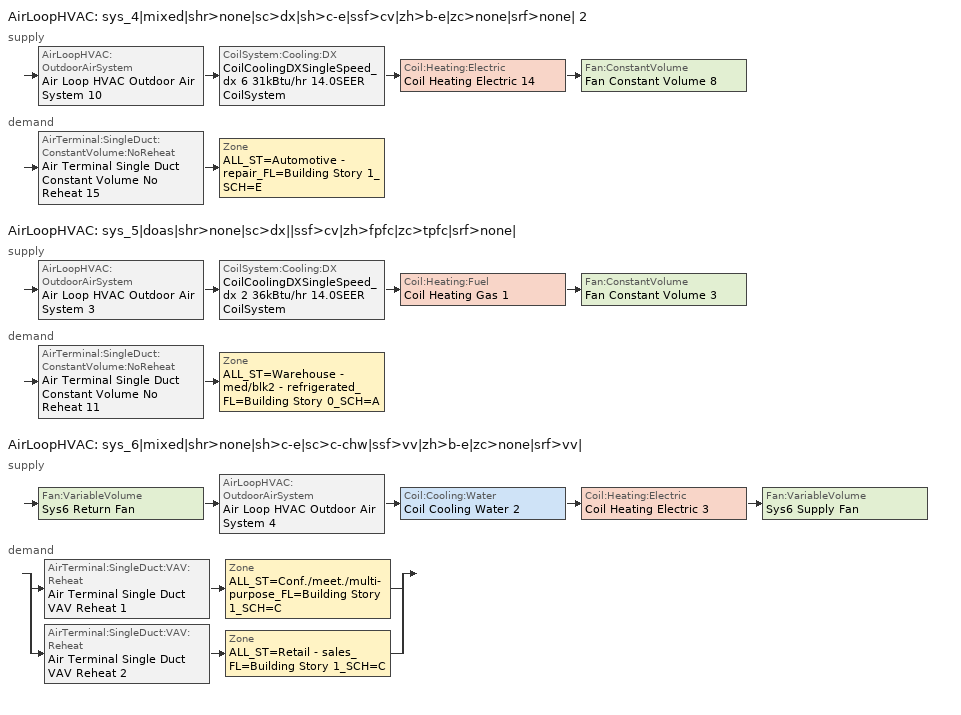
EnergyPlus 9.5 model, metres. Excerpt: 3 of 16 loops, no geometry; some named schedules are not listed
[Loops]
AirLoopHVAC 'sys_4|mixed|shr>none|sc>dx|sh>c-e|ssf>cv|zh>b-e|zc>none|srf>none| 2'
 supply: AirLoopHVAC:OutdoorAirSystem 'Air Loop HVAC Outdoor Air System 10' > CoilSystem:Cooling:DX 'CoilCoolingDXSingleSpeed_dx 6 31kBtu/hr 14.0SEER CoilSystem' > Coil:Heating:Electric 'Coil Heating Electric 14' > Fan:ConstantVolume 'Fan Constant Volume 8'
 demand: AirTerminal:SingleDuct:ConstantVolume:NoReheat 'Air Terminal Single Duct Constant Volume No Reheat 15' > Zone 'ALL_ST=Automotive - repair_FL=Building Story 1_SCH=E'
AirLoopHVAC 'sys_5|doas|shr>none|sc>dx||ssf>cv|zh>fpfc|zc>tpfc|srf>none|'
 supply: AirLoopHVAC:OutdoorAirSystem 'Air Loop HVAC Outdoor Air System 3' > CoilSystem:Cooling:DX 'CoilCoolingDXSingleSpeed_dx 2 36kBtu/hr 14.0SEER CoilSystem' > Coil:Heating:Fuel 'Coil Heating Gas 1' > Fan:ConstantVolume 'Fan Constant Volume 3'
 demand: AirTerminal:SingleDuct:ConstantVolume:NoReheat 'Air Terminal Single Duct Constant Volume No Reheat 11' > Zone 'ALL_ST=Warehouse - med/blk2 - refrigerated_FL=Building Story 0_SCH=A'
AirLoopHVAC 'sys_6|mixed|shr>none|sh>c-e|sc>c-chw|ssf>vv|zh>b-e|zc>none|srf>vv|'
 supply: Fan:VariableVolume 'Sys6 Return Fan' > AirLoopHVAC:OutdoorAirSystem 'Air Loop HVAC Outdoor Air System 4' > Coil:Cooling:Water 'Coil Cooling Water 2' > Coil:Heating:Electric 'Coil Heating Electric 3' > Fan:VariableVolume 'Sys6 Supply Fan'
 demand: split
  | AirTerminal:SingleDuct:VAV:Reheat 'Air Terminal Single Duct VAV Reheat 1' > Zone 'ALL_ST=Conf./meet./multi-purpose_FL=Building Story 1_SCH=C'
  | AirTerminal:SingleDuct:VAV:Reheat 'Air Terminal Single Duct VAV Reheat 2' > Zone 'ALL_ST=Retail - sales_FL=Building Story 1_SCH=C'
[ZoneControl:Thermostat] Temperature Difference Between Cutout And Setpoint {deltaC}=0
Name | Zone or ZoneList | Control Type Schedule | Control 1
ALL_ST=Automotive - repair_FL=Building Story 1_SCH=E Thermostat | ALL_ST=Automotive - repair_FL=Building Story 1_SCH=E | ALL_ST=Automotive - repair_FL=Building Story 1_SCH=E Thermostat Schedule | Space Function Automotive - repair Thermostat 3
ALL_ST=Conf./meet./multi-purpose_FL=Building Story 1_SCH=C Thermostat | ALL_ST=Conf./meet./multi-purpose_FL=Building Story 1_SCH=C | ALL_ST=Conf./meet./multi-purpose_FL=Building Story 1_SCH=C Thermostat Schedule | Space Function Conf./meet./multi-purpose Thermostat 3
ALL_ST=Retail - sales_FL=Building Story 1_SCH=C Thermostat | ALL_ST=Retail - sales_FL=Building Story 1_SCH=C | ALL_ST=Retail - sales_FL=Building Story 1_SCH=C Thermostat Schedule | Space Function Retail - sales Thermostat 3
ALL_ST=Warehouse - med/blk2 - refrigerated_FL=Building Story 0_SCH=A Thermostat | ALL_ST=Warehouse - med/blk2 - refrigerated_FL=Building Story 0_SCH=A | ALL_ST=Warehouse - med/blk2 - refrigerated_FL=Building Story 0_SCH=A Thermostat Schedule | Space Function Warehouse - med/blk2 - refrigerated Thermostat 3
[ThermostatSetpoint:DualSetpoint]
Name | Heating Setpoint Temperature Schedule | Cooling Setpoint Temperature Schedule
Space Function Automotive - repair Thermostat 3 | NECB-E-Thermostat Setpoint-Heating | NECB-E-Thermostat Setpoint-Cooling
Space Function Conf./meet./multi-purpose Thermostat 3; Space Function Retail - sales Thermostat 3 | NECB-C-Thermostat Setpoint-Heating | NECB-C-Thermostat Setpoint-Cooling
Space Function Warehouse - med/blk2 - refrigerated Thermostat 3 | NECB-A-Thermostat Setpoint-Heating | NECB-A-Thermostat Setpoint-Cooling
[ZoneHVAC:Baseboard:Convective:Electric] Availability Schedule=Always On Discrete; Heating Design Capacity {W}=Autosize; Efficiency=1
Zone HVAC Baseboard Convective Electric 19; Zone HVAC Baseboard Convective Electric 11; Zone HVAC Baseboard Convective Electric 12
[AirTerminal:SingleDuct:VAV:Reheat] Availability Schedule=Always On Discrete; Maximum Air Flow Rate {m3/s}=Autosize; Zone Minimum Air Flow Input Method=Constant; Constant Minimum Air Flow Fraction=0.3; Maximum Hot Water or Steam Flow Rate {m3/s}=Autosize; Minimum Hot Water or Steam Flow Rate {m3/s}=0; Convergence Tolerance=0.001; Damper Heating Action=Normal; Maximum Flow per Zone Floor Area During Reheat {m3/s-m2}=Autocalculate; Maximum Flow Fraction During Reheat=0.5; Maximum Reheat Air Temperature {C}=43
Name | Fixed Minimum Air Flow Rate {m3/s} | Reheat Coil
Air Terminal Single Duct VAV Reheat 1 | 0.9 | Coil Heating Electric 4
Air Terminal Single Duct VAV Reheat 2 | 0.6 | Coil Heating Electric 5
[Coil:Heating:Electric] Availability Schedule=Always On Discrete; Efficiency=1; Nominal Capacity {W}=Autosize
Coil Heating Electric 4; Coil Heating Electric 5; Coil Heating Electric 14; Coil Heating Electric 3
[Zone equipment]
ALL_ST=Automotive - repair_FL=Building Story 1_SCH=E: Zone HVAC Baseboard Convective Electric 19, Air Terminal Single Duct Constant Volume No Reheat 15
ALL_ST=Conf./meet./multi-purpose_FL=Building Story 1_SCH=C: Zone HVAC Baseboard Convective Electric 11, Air Terminal Single Duct VAV Reheat 1
ALL_ST=Retail - sales_FL=Building Story 1_SCH=C: Zone HVAC Baseboard Convective Electric 12, Air Terminal Single Duct VAV Reheat 2
ALL_ST=Warehouse - med/blk2 - refrigerated_FL=Building Story 0_SCH=A: Zone HVAC Four Pipe Fan Coil 1, Air Terminal Single Duct Constant Volume No Reheat 11
[Sizing:Zone] Zone Cooling Design Supply Air Temperature Input Method=TemperatureDifference; Zone Cooling Design Supply Air Temperature {C}=14; Zone Cooling Design Supply Air Temperature Difference {deltaC}=11; Zone Heating Design Supply Air Temperature Input Method=TemperatureDifference; Zone Heating Design Supply Air Temperature {C}=40; Zone Heating Design Supply Air Temperature Difference {deltaC}=21; Zone Cooling Design Supply Air Humidity Ratio {kgWater/kgDryAir}=0.0085; Zone Heating Design Supply Air Humidity Ratio {kgWater/kgDryAir}=0.008; Zone Heating Sizing Factor=1.3; Zone Cooling Sizing Factor=1.1; Cooling Design Air Flow Method=DesignDay; Cooling Design Air Flow Rate {m3/s}=0; Cooling Minimum Air Flow per Zone Floor Area {m3/s-m2}=0.000762; Cooling Minimum Air Flow {m3/s}=0; Cooling Minimum Air Flow Fraction=0; Heating Design Air Flow Method=DesignDay; Heating Design Air Flow Rate {m3/s}=0; Heating Maximum Air Flow per Zone Floor Area {m3/s-m2}=0.002032; Heating Maximum Air Flow {m3/s}=0.141576; Heating Maximum Air Flow Fraction=0.3; Account for Dedicated Outdoor Air System=No
Name | Design Specification Outdoor Air Object
ALL_ST=Automotive - repair_FL=Building Story 1_SCH=E | Space Function Automotive - repair Ventilation
ALL_ST=Conf./meet./multi-purpose_FL=Building Story 1_SCH=C | Space Function Conf./meet./multi-purpose Ventilation
ALL_ST=Retail - sales_FL=Building Story 1_SCH=C | Space Function Retail - sales Ventilation
ALL_ST=Warehouse - med/blk2 - refrigerated_FL=Building Story 0_SCH=A | Space Function Warehouse - med/blk2 - refrigerated Ventilation
[Controller:MechanicalVentilation] Demand Controlled Ventilation=No; System Outdoor Air Method=ZoneSum
Name | Availability Schedule | Zone or ZoneList Name 1 | Design Specification Outdoor Air Object Name 1 | Zone or ZoneList Name 2 | Design Specification Outdoor Air Object Name 2
Controller Mechanical Ventilation 10 | sys_4|mixed|shr>none|sc>dx|sh>c-e|ssf>cv|zh>b-e|zc>none|srf>none| 2 Occ Sch | ALL_ST=Automotive - repair_FL=Building Story 1_SCH=E | Space Function Automotive - repair Ventilation
Controller Mechanical Ventilation 4 | sys_6|mixed|shr>none|sh>c-e|sc>c-chw|ssf>vv|zh>b-e|zc>none|srf>vv| Occ Sch | ALL_ST=Conf./meet./multi-purpose_FL=Building Story 1_SCH=C | Space Function Conf./meet./multi-purpose Ventilation | ALL_ST=Retail - sales_FL=Building Story 1_SCH=C | Space Function Retail - sales Ventilation
Controller Mechanical Ventilation 3 | sys_5|doas|shr>none|sc>dx||ssf>cv|zh>fpfc|zc>tpfc|srf>none| Occ Sch | ALL_ST=Warehouse - med/blk2 - refrigerated_FL=Building Story 0_SCH=A | Space Function Warehouse - med/blk2 - refrigerated Ventilation
[DesignSpecification:OutdoorAir] Outdoor Air Method=Sum; Outdoor Air Flow per Zone {m3/s}=0; Outdoor Air Flow Air Changes per Hour {1/hr}=0
Name | Outdoor Air Flow per Person {m3/s-person} | Outdoor Air Flow per Zone Floor Area {m3/s-m2}
Space Function Automotive - repair Ventilation | 0 | 0.00762
Space Function Conf./meet./multi-purpose Ventilation | 0.0190506 | 0
Space Function Retail - sales Ventilation | 0 | 0.001524
Space Function Warehouse - med/blk2 - refrigerated Ventilation | 0 | 0.000254
[AirTerminal:SingleDuct:ConstantVolume:NoReheat] Availability Schedule=Always On Discrete; Maximum Air Flow Rate {m3/s}=AutoSize
Air Terminal Single Duct Constant Volume No Reheat 15; Air Terminal Single Duct Constant Volume No Reheat 11
[Fan:ConstantVolume] Fan Total Efficiency=0.39975; Pressure Rise {Pa}=640; Maximum Flow Rate {m3/s}=AutoSize; Motor Efficiency=0.615; Motor In Airstream Fraction=1
Name | Availability Schedule
Fan Constant Volume 8 | sys_4|mixed|shr>none|sc>dx|sh>c-e|ssf>cv|zh>b-e|zc>none|srf>none| 2 Occ Sch
Fan Constant Volume 3 | sys_5|doas|shr>none|sc>dx||ssf>cv|zh>fpfc|zc>tpfc|srf>none| Occ Sch
[Coil:Cooling:Water]
Coil Cooling Water 2: Availability Schedule=Always On Discrete; Design Water Flow Rate {m3/s}=Autosize; Design Air Flow Rate {m3/s}=Autosize; Design Inlet Water Temperature {C}=Autosize; Design Inlet Air Temperature {C}=Autosize; Design Outlet Air Temperature {C}=Autosize; Design Inlet Air Humidity Ratio {kgWater/kgDryAir}=Autosize; Design Outlet Air Humidity Ratio {kgWater/kgDryAir}=Autosize; Type of Analysis=SimpleAnalysis; Heat Exchanger Configuration=CrossFlow
[AirLoopHVAC] Design Supply Air Flow Rate {m3/s}=AutoSize; Design Return Air Flow Fraction of Supply Air Flow=1
sys_4|mixed|shr>none|sc>dx|sh>c-e|ssf>cv|zh>b-e|zc>none|srf>none| 2; sys_5|doas|shr>none|sc>dx||ssf>cv|zh>fpfc|zc>tpfc|srf>none|; sys_6|mixed|shr>none|sh>c-e|sc>c-chw|ssf>vv|zh>b-e|zc>none|srf>vv|
[Sizing:System] Type of Load to Size On=Sensible; Design Outdoor Air Flow Rate {m3/s}=Autosize; Preheat Design Temperature {C}=7; Preheat Design Humidity Ratio {kgWater/kgDryAir}=0.008; Precool Design Humidity Ratio {kgWater/kgDryAir}=0.008; Central Cooling Design Supply Air Temperature {C}=13; Type of Zone Sum to Use=NonCoincident; 100% Outdoor Air in Cooling=No; 100% Outdoor Air in Heating=No; Central Cooling Design Supply Air Humidity Ratio {kgWater/kgDryAir}=0.0085; Central Heating Design Supply Air Humidity Ratio {kgWater/kgDryAir}=0.008; Cooling Supply Air Flow Rate Method=DesignDay; Cooling Supply Air Flow Rate {m3/s}=0; Cooling Supply Air Flow Rate Per Floor Area {m3/s-m2}=0.00996765; Cooling Fraction of Autosized Cooling Supply Air Flow Rate=1; Cooling Supply Air Flow Rate Per Unit Cooling Capacity {m3/s-W}=3.94755e-05; Heating Supply Air Flow Rate Method=DesignDay; Heating Supply Air Flow Rate {m3/s}=0; Heating Supply Air Flow Rate Per Floor Area {m3/s-m2}=0.00996765; Heating Fraction of Autosized Heating Supply Air Flow Rate=1; Heating Fraction of Autosized Cooling Supply Air Flow Rate=1; Heating Supply Air Flow Rate Per Unit Heating Capacity {m3/s-W}=3.15882e-05; System Outdoor Air Method=ZoneSum; Zone Maximum Outdoor Air Fraction=1; Cooling Design Capacity Method=CoolingDesignCapacity; Cooling Design Capacity {W}=Autosize; Cooling Design Capacity Per Floor Area {W/m2}=234.7; Fraction of Autosized Cooling Design Capacity=1; Heating Design Capacity Method=HeatingDesignCapacity; Heating Design Capacity {W}=Autosize; Heating Design Capacity Per Floor Area {W/m2}=157; Fraction of Autosized Heating Design Capacity=1; Central Cooling Capacity Control Method=OnOff
Name | Central Heating Maximum System Air Flow Ratio | Precool Design Temperature {C} | Central Heating Design Supply Air Temperature {C}
sys_4|mixed|shr>none|sc>dx|sh>c-e|ssf>cv|zh>b-e|zc>none|srf>none| 2 | 1 | 13 | 43
sys_5|doas|shr>none|sc>dx||ssf>cv|zh>fpfc|zc>tpfc|srf>none| | 1 | 13 | 13.1
sys_6|mixed|shr>none|sh>c-e|sc>c-chw|ssf>vv|zh>b-e|zc>none|srf>vv| | 0.3 | 12.8 | 13.1
[Controller:OutdoorAir] Minimum Outdoor Air Flow Rate {m3/s}=Autosize; Maximum Outdoor Air Flow Rate {m3/s}=Autosize; Economizer Control Action Type=ModulateFlow; Lockout Type=NoLockout; Minimum Limit Type=FixedMinimum; High Humidity Control=No; Control High Indoor Humidity Based on Outdoor Humidity Ratio=Yes; Heat Recovery Bypass Control Type=BypassWhenWithinEconomizerLimits
Name | Economizer Control Type | Economizer Maximum Limit Dry-Bulb Temperature {C} | Economizer Maximum Limit Enthalpy {J/kg} | Economizer Minimum Limit Dry-Bulb Temperature {C} | Minimum Outdoor Air Schedule | Mechanical Ventilation Controller
Controller Outdoor Air 10 | NoEconomizer | 28 | 64000 | -100 | sys_4|mixed|shr>none|sc>dx|sh>c-e|ssf>cv|zh>b-e|zc>none|srf>none| 2 Occ Sch | Controller Mechanical Ventilation 10
Controller Outdoor Air 3 | NoEconomizer | 28 | 64000 | -100 | sys_5|doas|shr>none|sc>dx||ssf>cv|zh>fpfc|zc>tpfc|srf>none| Occ Sch | Controller Mechanical Ventilation 3
Controller Outdoor Air 4 | DifferentialEnthalpy |  |  |  | sys_6|mixed|shr>none|sh>c-e|sc>c-chw|ssf>vv|zh>b-e|zc>none|srf>vv| Occ Sch | Controller Mechanical Ventilation 4
[SetpointManager:MixedAir] Control Variable=Temperature
Node 247 OS Default SPM; Node 246 OS Default SPM; Node 245 OS Default SPM; Node 118 OS Default SPM; Node 117 OS Default SPM; Node 116 OS Default SPM; Node 163 OS Default SPM; Node 162 OS Default SPM; Node 161 OS Default SPM; Node 160 OS Default SPM
[CoilSystem:Cooling:DX]
Name | Availability Schedule | Cooling Coil
CoilCoolingDXSingleSpeed_dx 6 31kBtu/hr 14.0SEER CoilSystem | Always On Discrete | CoilCoolingDXSingleSpeed_dx 6 31kBtu/hr 14.0SEER
CoilCoolingDXSingleSpeed_dx 2 36kBtu/hr 14.0SEER CoilSystem | tpfc_clg_availability | CoilCoolingDXSingleSpeed_dx 2 36kBtu/hr 14.0SEER
[Coil:Cooling:DX:SingleSpeed] Gross Rated Total Cooling Capacity {W}=Autosize; Gross Rated Sensible Heat Ratio=Autosize; Gross Rated Cooling COP {W/W}=4.11713; Rated Air Flow Rate {m3/s}=Autosize; Rated Evaporator Fan Power Per Volume Flow Rate {W/(m3/s)}=773.3; Total Cooling Capacity Function of Temperature Curve=DXCOOL-NECB2011-REF-CAPFT; Total Cooling Capacity Function of Flow Fraction Curve=DXCOOL-NECB2011-REF-CAPFFLOW; Energy Input Ratio Function of Temperature Curve=DXCOOL-NECB2011-REF-COOLEIRFT; Energy Input Ratio Function of Flow Fraction Curve=DXCOOL-NECB2011-REF-COOLEIRFFLOW; Part Load Fraction Correlation Curve=DXCOOL-NECB2011-REF-COOLPLFFPLR; Minimum Outdoor Dry-Bulb Temperature for Compressor Operation {C}=-25; Condenser Type=AirCooled; Evaporative Condenser Effectiveness=0; Evaporative Condenser Air Flow Rate {m3/s}=Autosize; Evaporative Condenser Pump Rated Power Consumption {W}=Autosize; Crankcase Heater Capacity {W}=0; Maximum Outdoor Dry-Bulb Temperature for Crankcase Heater Operation {C}=0; Basin Heater Capacity {W/K}=0; Basin Heater Setpoint Temperature {C}=10
Name | Availability Schedule
CoilCoolingDXSingleSpeed_dx 6 31kBtu/hr 14.0SEER | Always On Discrete
CoilCoolingDXSingleSpeed_dx 2 36kBtu/hr 14.0SEER | tpfc_clg_availability
[SetpointManager:SingleZone:Reheat] Control Variable=Temperature
Name | Minimum Supply Air Temperature {C} | Maximum Supply Air Temperature {C} | Control Zone
Setpoint Manager Single Zone Reheat 7 | 13 | 43 | ALL_ST=Automotive - repair_FL=Building Story 1_SCH=E
Setpoint Manager Single Zone Reheat 3 | 13.1 | 13 | ALL_ST=Warehouse - med/blk2 - refrigerated_FL=Building Story 0_SCH=A
[Coil:Heating:Fuel]
Coil Heating Gas 1: Availability Schedule=Always On Discrete; Fuel Type=NaturalGas; Burner Efficiency=0.924; Nominal Capacity {W}=AutoSize; Parasitic Electric Load {W}=0; Part Load Fraction Correlation Curve=FURNACE-EFFPLR-NECB2011; Parasitic Fuel Load {W}=0
[Controller:WaterCoil]
Controller Water Coil 3: Control Variable=Temperature; Action=Reverse; Actuator Variable=Flow; Controller Convergence Tolerance {deltaC}=Autosize; Maximum Actuated Flow {m3/s}=Autosize; Minimum Actuated Flow {m3/s}=0
[Fan:VariableVolume] Availability Schedule=sys_6|mixed|shr>none|sh>c-e|sc>c-chw|ssf>vv|zh>b-e|zc>none|srf>vv| Occ Sch; Maximum Flow Rate {m3/s}=AutoSize; Fan Power Minimum Flow Rate Input Method=Fraction; Fan Power Minimum Flow Fraction=0.68; Fan Power Minimum Air Flow Rate {m3/s}=0; Motor In Airstream Fraction=1; Fan Power Coefficient 1=-2.4176; Fan Power Coefficient 2=9.5874; Fan Power Coefficient 3=-11.559; Fan Power Coefficient 4=5.4009; Fan Power Coefficient 5=0
Name | Fan Total Efficiency | Pressure Rise {Pa} | Motor Efficiency
Sys6 Return Fan | 0.299975 | 250 | 0.4615
Sys6 Supply Fan | 0.549965 | 1000 | 0.8461
[SetpointManager:Scheduled]
Setpoint Manager Scheduled 5: Control Variable=Temperature; Schedule=Supply Air Temp
[Schedule:Compact]
ALL_ST=Automotive - repair_FL=Building Story 1_SCH=E Thermostat Schedule; ALL_ST=Conf./meet./multi-purpose_FL=Building Story 1_SCH=C Thermostat Schedule; ALL_ST=Retail - sales_FL=Building Story 1_SCH=C Thermostat Schedule; ALL_ST=Warehouse - med/blk2 - refrigerated_FL=Building Story 0_SCH=A Thermostat Schedule: Through: 12/31, For: AllDays, Until: 24:00, 4
[Schedule:Week:Daily]
sys_4|mixed|shr>none|sc>dx|sh>c-e|ssf>cv|zh>b-e|zc>none|srf>none| 2 Occ Sch Week Rule - Jan1-Dec31: sys_4|mixed|shr>none|sc>dx|sh>c-e|ssf>cv|zh>b-e|zc>none|srf>none| 2 Occ Sch Sunday, sys_4|mixed|shr>none|sc>dx|sh>c-e|ssf>cv|zh>b-e|zc>none|srf>none| 2 Occ Sch Default, sys_4|mixed|shr>none|sc>dx|sh>c-e|ssf>cv|zh>b-e|zc>none|srf>none| 2 Occ Sch Default, sys_4|mixed|shr>none|sc>dx|sh>c-e|ssf>cv|zh>b-e|zc>none|srf>none| 2 Occ Sch Default, sys_4|mixed|shr>none|sc>dx|sh>c-e|ssf>cv|zh>b-e|zc>none|srf>none| 2 Occ Sch Default, sys_4|mixed|shr>none|sc>dx|sh>c-e|ssf>cv|zh>b-e|zc>none|srf>none| 2 Occ Sch Default, sys_4|mixed|shr>none|sc>dx|sh>c-e|ssf>cv|zh>b-e|zc>none|srf>none| 2 Occ Sch Saturday, sys_4|mixed|shr>none|sc>dx|sh>c-e|ssf>cv|zh>b-e|zc>none|srf>none| 2 Occ Sch Default, sys_4|mixed|shr>none|sc>dx|sh>c-e|ssf>cv|zh>b-e|zc>none|srf>none| 2 Occ Sch Summer Design Day, sys_4|mixed|shr>none|sc>dx|sh>c-e|ssf>cv|zh>b-e|zc>none|srf>none| 2 Occ Sch Winter Design Day, sys_4|mixed|shr>none|sc>dx|sh>c-e|ssf>cv|zh>b-e|zc>none|srf>none| 2 Occ Sch Default, sys_4|mixed|shr>none|sc>dx|sh>c-e|ssf>cv|zh>b-e|zc>none|srf>none| 2 Occ Sch Default
sys_6|mixed|shr>none|sh>c-e|sc>c-chw|ssf>vv|zh>b-e|zc>none|srf>vv| Occ Sch Week Rule - Jan1-Dec31: sys_6|mixed|shr>none|sh>c-e|sc>c-chw|ssf>vv|zh>b-e|zc>none|srf>vv| Occ Sch Sunday, sys_6|mixed|shr>none|sh>c-e|sc>c-chw|ssf>vv|zh>b-e|zc>none|srf>vv| Occ Sch Default, sys_6|mixed|shr>none|sh>c-e|sc>c-chw|ssf>vv|zh>b-e|zc>none|srf>vv| Occ Sch Default, sys_6|mixed|shr>none|sh>c-e|sc>c-chw|ssf>vv|zh>b-e|zc>none|srf>vv| Occ Sch Default, sys_6|mixed|shr>none|sh>c-e|sc>c-chw|ssf>vv|zh>b-e|zc>none|srf>vv| Occ Sch Default, sys_6|mixed|shr>none|sh>c-e|sc>c-chw|ssf>vv|zh>b-e|zc>none|srf>vv| Occ Sch Default, sys_6|mixed|shr>none|sh>c-e|sc>c-chw|ssf>vv|zh>b-e|zc>none|srf>vv| Occ Sch Default, sys_6|mixed|shr>none|sh>c-e|sc>c-chw|ssf>vv|zh>b-e|zc>none|srf>vv| Occ Sch Default, sys_6|mixed|shr>none|sh>c-e|sc>c-chw|ssf>vv|zh>b-e|zc>none|srf>vv| Occ Sch Summer Design Day, sys_6|mixed|shr>none|sh>c-e|sc>c-chw|ssf>vv|zh>b-e|zc>none|srf>vv| Occ Sch Winter Design Day, sys_6|mixed|shr>none|sh>c-e|sc>c-chw|ssf>vv|zh>b-e|zc>none|srf>vv| Occ Sch Default, sys_6|mixed|shr>none|sh>c-e|sc>c-chw|ssf>vv|zh>b-e|zc>none|srf>vv| Occ Sch Default
[Schedule:Year]
NECB-C-Thermostat Setpoint-Heating: NECB-C-Thermostat Setpoint-Heating Week Rule - Jan1-Dec31, 1, 1, 12, 31
NECB-C-Thermostat Setpoint-Cooling: NECB-C-Thermostat Setpoint-Cooling Week Rule - Jan1-Dec31, 1, 1, 12, 31
NECB-E-Thermostat Setpoint-Heating: NECB-E-Thermostat Setpoint-Heating Week Rule - Jan1-Dec31, 1, 1, 12, 31
NECB-E-Thermostat Setpoint-Cooling: NECB-E-Thermostat Setpoint-Cooling Week Rule - Jan1-Dec31, 1, 1, 12, 31
sys_4|mixed|shr>none|sc>dx|sh>c-e|ssf>cv|zh>b-e|zc>none|srf>none| 2 Occ Sch: sys_4|mixed|shr>none|sc>dx|sh>c-e|ssf>cv|zh>b-e|zc>none|srf>none| 2 Occ Sch Week Rule - Jan1-Dec31, 1, 1, 12, 31
sys_6|mixed|shr>none|sh>c-e|sc>c-chw|ssf>vv|zh>b-e|zc>none|srf>vv| Occ Sch: sys_6|mixed|shr>none|sh>c-e|sc>c-chw|ssf>vv|zh>b-e|zc>none|srf>vv| Occ Sch Week Rule - Jan1-Dec31, 1, 1, 12, 31
NECB-A-Thermostat Setpoint-Heating: NECB-A-Thermostat Setpoint-Heating Week Rule - Jan1-Dec31, 1, 1, 12, 31
NECB-A-Thermostat Setpoint-Cooling: NECB-A-Thermostat Setpoint-Cooling Week Rule - Jan1-Dec31, 1, 1, 12, 31
tpfc_clg_availability: tpfc_clg_availability Week Rule - Jan1-Jun24, 1, 1, 6, 24, tpfc_clg_availability Week Rule - Jun25-Jul1, 6, 25, 7, 1, tpfc_clg_availability Week Rule - Jul2-Oct28, 7, 2, 10, 28, tpfc_clg_availability Week Rule - Oct29-Nov4, 10, 29, 11, 4, tpfc_clg_availability Week Rule - Nov5-Dec31, 11, 5, 12, 31
sys_5|doas|shr>none|sc>dx||ssf>cv|zh>fpfc|zc>tpfc|srf>none| Occ Sch: sys_5|doas|shr>none|sc>dx||ssf>cv|zh>fpfc|zc>tpfc|srf>none| Occ Sch Week Rule - Jan1-Dec31, 1, 1, 12, 31
Supply Air Temp: Supply Air Temp Week Rule - Jan1-Dec31, 1, 1, 12, 31
[Schedule:Constant]
Always On Discrete: Hourly Value=1
[Curve:Biquadratic] Minimum Value of x {BasedOnField A2}=13; Maximum Value of x {BasedOnField A2}=24; Minimum Value of y {BasedOnField A3}=24; Maximum Value of y {BasedOnField A3}=46
Name | Coefficient1 Constant | Coefficient2 x | Coefficient3 x**2 | Coefficient4 y | Coefficient5 y**2 | Coefficient6 x*y
DXCOOL-NECB2011-REF-CAPFT | 0.867905 | 0.0142459 | 0.00055436 | -0.0075575 | 3.3e-05 | -0.0001918
DXCOOL-NECB2011-REF-COOLEIRFT | 0.114171 | 0.0281822 | -0.0004199 | 0.0214108 | 0.000161028 | -0.000679104
[Curve:Quadratic] Minimum Value of x {BasedOnField A2}=0.5; Maximum Value of x {BasedOnField A2}=1.5
Name | Coefficient1 Constant | Coefficient2 x | Coefficient3 x**2
DXCOOL-NECB2011-REF-CAPFFLOW | 0.8 | 0.2 | 0
DXCOOL-NECB2011-REF-COOLEIRFFLOW | 1.1552 | -0.1808 | 0.0256
[Curve:Cubic] Maximum Value of x {BasedOnField A2}=1
Name | Coefficient1 Constant | Coefficient2 x | Coefficient3 x**2 | Coefficient4 x**3 | Minimum Value of x {BasedOnField A2}
DXCOOL-NECB2011-REF-COOLPLFFPLR | 0.0277 | 4.9151 | -8.184 | 4.2702 | 0.7
FURNACE-EFFPLR-NECB2011 | 0.722 | 0.8211 | -1.0396 | 0.5 | 0
